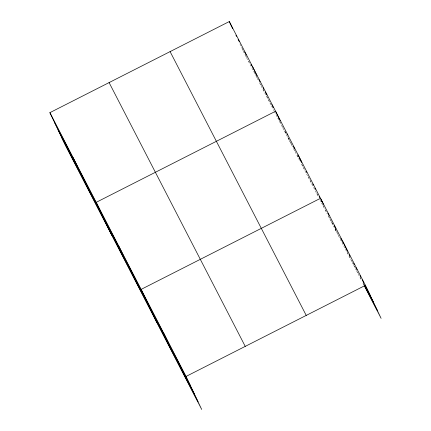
<?xml version="1.0" encoding="UTF-8"?>
<svg xmlns="http://www.w3.org/2000/svg" width="431" height="431" viewBox="0 0 431 431"><rect width="100%" height="100%" fill="white"/><g stroke="black" fill="none" stroke-linecap="round" stroke-linejoin="round"><path stroke-width="0.32" stroke-dasharray="2.15 1.62" d="M241.586 47.388L244.054 52.173M245.907 55.761L246.834 57.555M248.687 61.143L249.301 62.339M254.549 72.5L255.475 74.294M256.709 76.686L257.943 79.078M260.41 83.862L261.951 86.852M263.19 89.244L264.111 91.038M266.891 96.42L270.593 103.591M279.854 121.531L280.775 123.325M282.321 126.315L283.248 128.109M284.789 131.099L286.022 133.491M288.49 138.27L289.411 140.059M290.952 143.038L291.873 144.827M294.335 149.595L295.876 152.579M297.104 154.961L298.031 156.749M302.029 164.502L304.491 169.275M308.181 176.43L309.722 179.409M310.029 180.007L311.877 183.584M316.801 193.12L318.337 196.105M322.954 205.048L324.182 207.435M325.416 209.816L326.951 212.801M328.799 216.378L330.34 219.357M331.568 221.744L332.495 223.533M335.264 228.899L336.185 230.687M336.492 231.28L338.955 236.053M347.262 252.151L348.189 253.94M349.417 256.326L350.338 258.115M351.572 260.496L352.8 262.883M354.341 265.862L354.955 267.058M357.418 271.826L358.958 274.806M360.187 277.192L361.42 279.579M363.263 283.156L364.19 284.945M244.964 54.554L253.299 70.695M253.606 71.293L255.459 74.881M255.766 75.479L257.927 79.665M259.467 82.655L264.408 92.223M264.715 92.821L273.971 110.756M274.278 111.354L293.096 147.822M293.409 148.415L300.175 161.533M301.409 163.92L318.331 196.714M319.872 199.693L326.946 213.41M328.18 215.791L353.409 264.682M353.716 265.28L356.178 270.048M356.485 270.646L361.41 280.188M362.95 283.167L363.872 284.956M330.593 219.53L333.626 225.919M335.043 228.904L336.18 231.296M284.853 130.765L286.211 133.621M287.849 137.074L291.254 144.245M239.922 43.935L241.279 46.79M242.13 48.579L244.113 52.76"/><path stroke-width="0.65" d="M49.894 112.653L186.036 376.446L201.708 409.45L65.566 145.656L49.894 112.653L229.292 21.55L365.434 285.344L381.106 318.347L364.179 285.554M186.036 376.446L365.434 285.344M235.956 35.213L236.571 36.409M238.117 39.399L239.35 41.791M244.592 51.957L246.139 54.947M251.074 64.51L251.693 65.706M258.789 79.46L260.022 81.852M263.109 87.832L263.729 89.028M265.27 92.019L266.811 95.009M271.751 104.571L273.292 107.561M278.232 117.13L278.846 118.326M286.852 133.836L287.466 135.027M293.312 146.357L294.545 148.743M299.777 158.877L301.312 161.857M306.236 171.398L306.856 172.589M312.701 183.918L313.315 185.114M314.856 188.094L315.47 189.284M319.161 196.439L319.775 197.635M321.316 200.614L321.93 201.805M327.775 213.135L329.009 215.522M334.24 225.655L335.776 228.64M340.7 238.176L342.241 241.161M342.855 242.351L343.469 243.542M349.32 254.872L349.934 256.062M353.625 263.222L354.239 264.413M355.78 267.392L357.013 269.779M360.09 275.743L360.704 276.934M362.239 279.913L363.78 282.898M364.701 284.686L369.933 294.82M364.696 285.295L373.623 302.584M364.497 285.543L377.421 310.584M170.094 51.612L306.231 315.406M109.097 82.59L245.239 346.384M54.398 122.135L190.534 385.923M58.083 129.898L194.225 393.686M61.881 137.893L198.018 401.687M342.974 241.818L347.472 251.295M323.32 204.213L320.508 198.292L141.109 289.395L156.782 322.399M298.042 154.767L301.7 162.465M280.08 120.718L275.581 111.241L96.183 202.344L111.855 235.348M252.437 66.396L256.941 75.872M229.292 21.55L232.67 28.656M163.57 332.921L168.074 342.397M118.644 245.869L123.147 255.346M73.038 157.498L77.537 166.975"/></g></svg>
